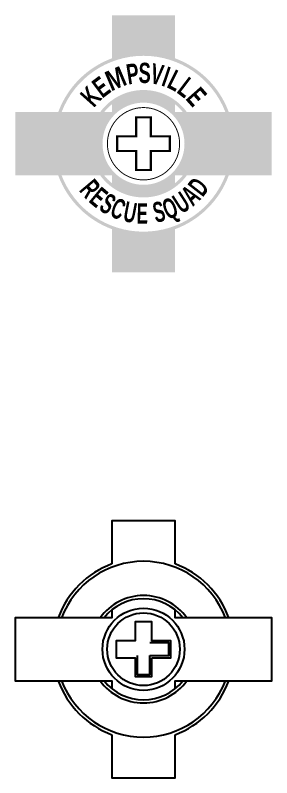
# Model space of a CAD drawing. Header units: inches. Extents: x -82 to 6902, y -1676 to 228.
# Drawn here: x -82.02 to -66.77, y -373.82 to -328.57 of the extents above; entities that cross this region are included whole.
import ezdxf
from ezdxf.enums import TextEntityAlignment as Align

# ---------------------------------------------------------------- set-up
doc = ezdxf.new("R2010")
doc.units = ezdxf.units.IN
doc.header["$LTSCALE"] = 0.5
doc.header["$MEASUREMENT"] = 0
for name, color, linetype in [('A-SHET-NOTE', 2, 'Continuous'), ('A-SHET-SYMB', 3, 'Continuous'), ('GREEN graphic', 106, 'Continuous')]:
    doc.layers.add(name, color=color, linetype=linetype)
doc.styles.add('Kempsville1', font='ARIALBD.TTF', dxfattribs={"height": 4})

msp = doc.modelspace()

# ---------------------------------------------------------------- hatches: boundary and pattern name
at = {"layer": 'GREEN graphic'}
h = msp.add_hatch(color=256, dxfattribs=at)
h.paths.add_polyline_path([(-69.32361, -338.0719), (-66.7693, -338.0719), (-66.7693, -334.3219), (-69.32361, -334.3219, 0.21901374), (-72.5193, -331.12621), (-72.5193, -328.5719), (-76.2693, -328.5719), (-76.2693, -331.12621, 0.21901374), (-79.46499, -334.3219), (-82.0193, -334.3219), (-82.0193, -338.0719), (-79.46499, -338.0719, 0.21901374), (-76.2693, -341.26759), (-76.2693, -343.8219), (-72.5193, -343.8219), (-72.5193, -341.26759, 0.21901374)])
h.paths.add_polyline_path([(-69.52401, -338.0719), (-71.8166, -338.0719, -0.50917508), (-76.972, -338.0719), (-79.26459, -338.0719, 0.68656073)], flags=17)
h.paths.add_polyline_path([(-76.8318, -336.1969, -1), (-71.9568, -336.1969, -1)], flags=16)
h.paths.add_polyline_path([(-72.05242, -338.0719, -0.05518925), (-72.5193, -338.53877), (-72.5193, -338.0719)], flags=16)
h.paths.add_polyline_path([(-71.8166, -334.3219), (-69.52401, -334.3219, 0.68656073), (-79.26459, -334.3219), (-76.972, -334.3219, -0.50917508)], flags=17)
h.paths.add_polyline_path([(-72.05242, -334.3219), (-72.5193, -334.3219), (-72.5193, -333.85503, -0.05518925)], flags=16)
h.paths.add_polyline_path([(-76.2693, -338.0719), (-76.2693, -338.53877, -0.05518925), (-76.73617, -338.0719)], flags=16)
h.paths.add_polyline_path([(-76.2693, -334.3219), (-76.73617, -334.3219, -0.05518925), (-76.2693, -333.85503)], flags=16)

# ---------------------------------------------------------------- linework, layer by layer
at = {"layer": 'A-SHET-NOTE'}
msp.add_lwpolyline([(-73.8943, -366.6969), (-72.7693, -366.6969), (-72.7693, -365.6969), (-73.8943, -365.6969), (-73.8943, -364.5719), (-74.8943, -364.5719), (-74.8943, -365.6969), (-76.0193, -365.6969), (-76.0193, -366.6969), (-74.8943, -366.6969), (-74.8943, -367.8219), (-73.8943, -367.8219)], close=True, dxfattribs=at)
for points in [[(-74.0193, -366.5719), (-72.8943, -366.5719), (-72.8943, -365.8219), (-74.0193, -365.8219)], [(-74.7693, -366.5719), (-74.7693, -367.6969), (-74.0193, -367.6969), (-74.0193, -366.5719)]]:
    msp.add_lwpolyline(points, dxfattribs=at)
for points in [[(-76.972, -368.0719, 0.50917508), (-71.8166, -368.0719, 0.48038446)], [(-76.73617, -368.0719, 0.48038446), (-72.05242, -368.0719)]]:
    msp.add_lwpolyline(points, format="xyb", dxfattribs=at)
for radius in [2.4375, 2.15625]:
    msp.add_circle((-74.3943, -366.1969), radius, dxfattribs=at)
for radius, start, end in [(5.21875, 21.056073, 158.943927), (3.1875, 36.031879, 143.968121), (3, 38.682187, 141.317813), (5.21875, 201.056073, 338.943927)]:
    msp.add_arc((-74.3943, -366.1969), radius, start, end, dxfattribs=at)
at = {"layer": 'A-SHET-SYMB'}
for points in [[(-72.5193, -361.12621), (-72.5193, -358.5719), (-76.2693, -358.5719), (-76.2693, -361.12621)], [(-76.2693, -363.85503), (-76.2693, -364.3219), (-82.0193, -364.3219), (-82.0193, -368.0719), (-76.2693, -368.0719), (-76.2693, -368.53877)], [(-72.5193, -368.53877), (-72.5193, -368.0719), (-66.7693, -368.0719), (-66.7693, -364.3219), (-72.5193, -364.3219), (-72.5193, -363.85503)], [(-76.2693, -371.26759), (-76.2693, -373.8219), (-72.5193, -373.8219), (-72.5193, -371.26759)]]:
    msp.add_lwpolyline(points, dxfattribs=at)
for start, end in [(110.292984, 159.707016), (20.292984, 69.707016), (200.292984, 249.707016), (290.292984, 339.707016)]:
    msp.add_arc((-74.3943, -366.1969), 5.40625, start, end, dxfattribs=at)
at = {"layer": 'GREEN graphic', "const_width": 0.05575}
msp.add_lwpolyline([(-76.54078, -336.1969, 1), (-72.24782, -336.1969, 1)], format="xyb", close=True, dxfattribs=at)
at = {"layer": 'GREEN graphic', "const_width": 0.125}
msp.add_lwpolyline([(-73.9568, -336.6344), (-72.8318, -336.6344), (-72.8318, -335.7594), (-73.9568, -335.7594), (-73.9568, -334.6344), (-74.8318, -334.6344), (-74.8318, -335.7594), (-75.9568, -335.7594), (-75.9568, -336.6344), (-74.8318, -336.6344), (-74.8318, -337.7594), (-73.9568, -337.7594)], close=True, dxfattribs=at)

# ---------------------------------------------------------------- texts
at = {"layer": 'GREEN graphic', "style": 'Kempsville1'}
for s, rotation, width, p in [('M', 23.127088, 0.8, (-75.66935, -333.2115)), ('P', 8.795034, 0.65, (-74.89066, -332.98878)), ('S', 359.035182, 0.65, (-74.33964, -332.95107)), ('V', 348.95818, 0.65, (-73.77255, -333.01071)), ('I', 341.28107, 0.65, (-73.35248, -333.12233)), ('L', 333.262609, 0.65, (-72.93379, -333.29771)), ('E', 36.766853, 0.65, (-76.3374, -333.59637)), ('L', 322.70115, 0.65, (-72.42714, -333.61453)), ('K', 48.224449, 0.65, (-76.81525, -334.03418)), ('E', 311.467901, 0.65, (-71.96177, -334.04721)), ('R', 310.023344, 0.6, (-78.30131, -339.47798)), ('D', 52.041464, 0.6, (-70.37161, -339.33508)), ('E', 319.99362, 0.6, (-77.67422, -340.10488)), ('A', 42.388084, 0.6, (-70.95481, -339.9652)), ('S', 329.286127, 0.6, (-77.00014, -340.58322)), ('U', 32.802255, 0.6, (-71.63035, -340.48534)), ('C', 338.687636, 0.6, (-76.24863, -340.94997)), ('U', 348.995184, 0.6, (-75.36822, -341.20506)), ('E', 359.038918, 0.6, (-74.47988, -341.29816)), ('S', 12.791061, 0.6, (-73.26474, -341.17227)), ('Q', 22.389293, 0.6, (-72.45097, -340.91428))]:
    msp.add_text(s, height=1.2, rotation=rotation, dxfattribs=dict(at, width=width)).set_placement(p, align=Align.BOTTOM_CENTER)

doc.saveas('drawing.dxf')
